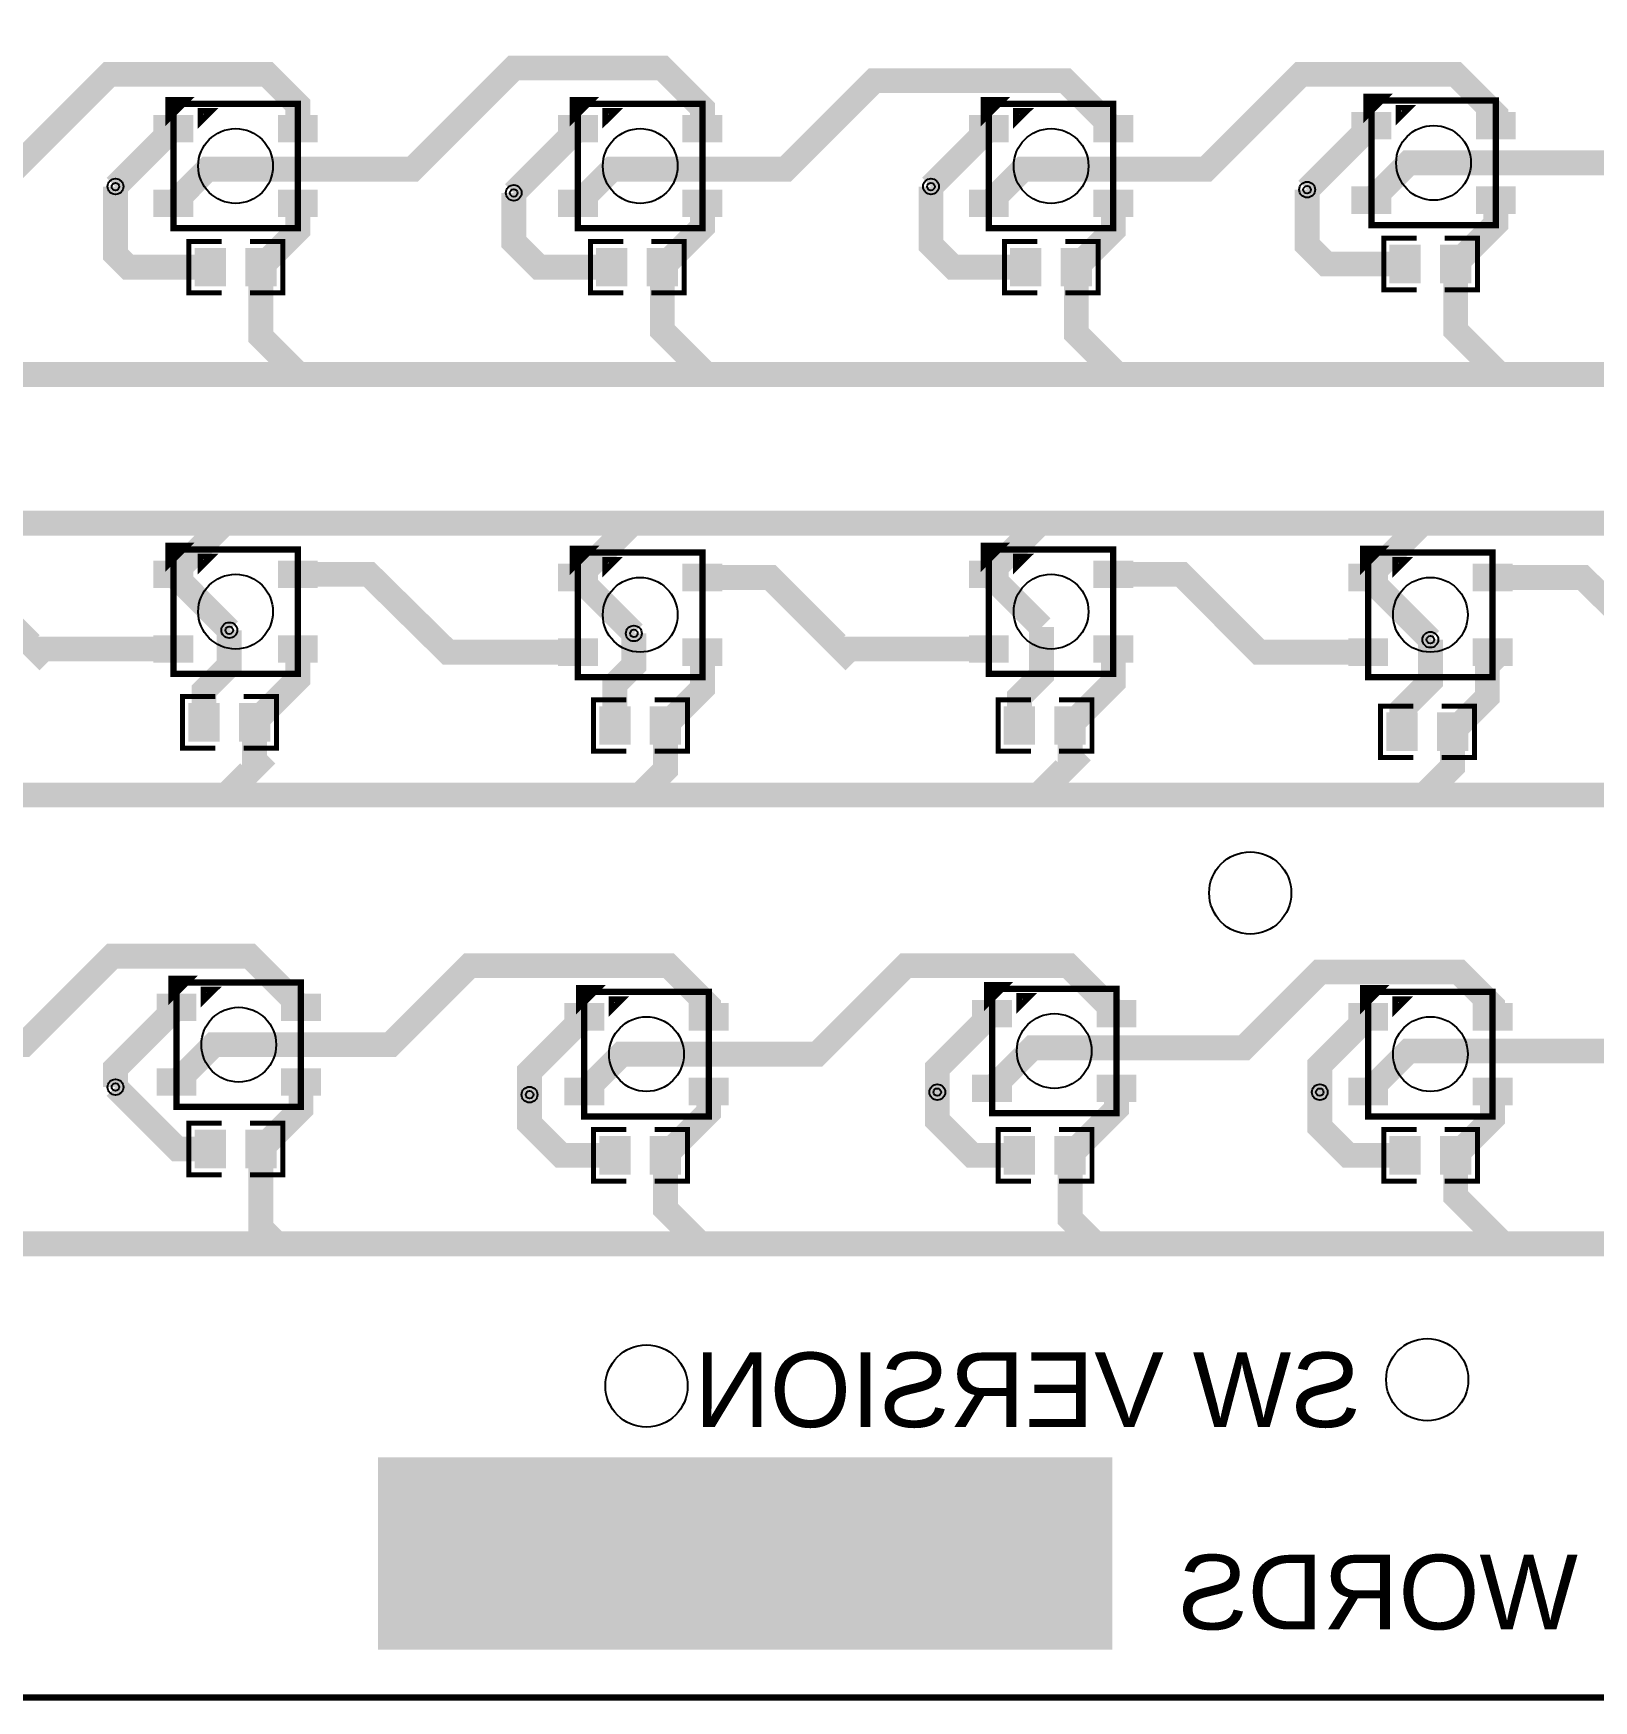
# Model space of a CAD drawing. Extents: x -5 to 8273, y -8273 to 5.
# Drawn here: x 2535 to 5003, y -8273 to -5635 of the extents above; entities that cross this region are included whole.
import ezdxf

# ---------------------------------------------------------------- set-up
doc = ezdxf.new("R2010")
doc.units = 9
for name, color, linetype, true_color in [('BoardOutLine', 7, 'Continuous', 0xff00ff), ('BottomLayer', 7, 'Continuous', 0x0000ff), ('BottomSilkLayer', 7, 'Continuous', 0x66cc33), ('BottomSolderMaskLayer', 7, 'Continuous', 0xaa00ff), ('Hole', 7, 'Continuous', 0x222222), ('Multi-Layer', 7, 'Continuous', 0xc0c0c0), ('TopLayer', 7, 'Continuous', 0xff0000), ('TopPasteMaskLayer', 7, 'Continuous', 0x808080), ('TopSilkLayer', 7, 'Continuous', 0xffcc00), ('TopSolderMaskLayer', 7, 'Continuous', 0x800080)]:
    doc.layers.add(name, color=color, linetype=linetype, true_color=true_color)
doc.styles.get("Standard").update_dxf_attribs({"font": 'arial.ttf'})

msp = doc.modelspace()

# ---------------------------------------------------------------- hatches: boundary and pattern name
at = {"layer": 'BottomLayer'}
msp.add_hatch(color=256, dxfattribs=at).paths.add_polyline_path([(3082.5, -7890), (4237.5, -7890), (4237.5, -8190), (3082.5, -8190), (3082.5, -7890)])
at = {"layer": 'BottomSolderMaskLayer'}
msp.add_hatch(color=256, dxfattribs=at).paths.add_polyline_path([(3080.5, -7888), (4239.5, -7888), (4239.5, -8192), (3080.5, -8192), (3080.5, -7888)])
at = {"layer": 'TopLayer'}
for points in [[(2786.1, -5805.6), (2727, -5805.6), (2727, -5766.3), (2786.1, -5766.3)], [(2982.9, -5805.6), (2923.9, -5805.6), (2923.9, -5766.3), (2982.9, -5766.3)], [(3426.1, -5805.6), (3367, -5805.6), (3367, -5766.3), (3426.1, -5766.3)], [(3622.9, -5805.6), (3563.9, -5805.6), (3563.9, -5766.3), (3622.9, -5766.3)], [(4076.1, -5805.6), (4017, -5805.6), (4017, -5766.3), (4076.1, -5766.3)], [(4272.9, -5805.6), (4213.9, -5805.6), (4213.9, -5766.3), (4272.9, -5766.3)], [(4681.1, -5800.6), (4622, -5800.6), (4622, -5761.3), (4681.1, -5761.3)], [(4877.9, -5800.6), (4818.9, -5800.6), (4818.9, -5761.3), (4877.9, -5761.3)], [(4681.1, -5918.7), (4622, -5918.7), (4622, -5879.4), (4681.1, -5879.4)], [(4877.9, -5918.7), (4818.9, -5918.7), (4818.9, -5879.4), (4877.9, -5879.4)], [(2786.1, -5923.7), (2727, -5923.7), (2727, -5884.4), (2786.1, -5884.4)], [(2982.9, -5923.7), (2923.9, -5923.7), (2923.9, -5884.4), (2982.9, -5884.4)], [(3426.1, -5923.7), (3367, -5923.7), (3367, -5884.4), (3426.1, -5884.4)], [(3622.9, -5923.7), (3563.9, -5923.7), (3563.9, -5884.4), (3622.9, -5884.4)], [(4076.1, -5923.7), (4017, -5923.7), (4017, -5884.4), (4076.1, -5884.4)], [(4272.9, -5923.7), (4213.9, -5923.7), (4213.9, -5884.4), (4272.9, -5884.4)], [(2837.8, -6033.5), (2792.2, -6033.5), (2792.2, -5976.5), (2837.8, -5976.5)], [(2917.8, -6033.5), (2872.2, -6033.5), (2872.2, -5976.5), (2917.8, -5976.5)], [(3472.8, -6033.5), (3427.2, -6033.5), (3427.2, -5976.5), (3472.8, -5976.5)], [(3552.8, -6033.5), (3507.2, -6033.5), (3507.2, -5976.5), (3552.8, -5976.5)], [(4127.8, -6033.5), (4082.2, -6033.5), (4082.2, -5976.5), (4127.8, -5976.5)], [(4207.8, -6033.5), (4162.2, -6033.5), (4162.2, -5976.5), (4207.8, -5976.5)], [(4727.8, -6028.5), (4682.2, -6028.5), (4682.2, -5971.5), (4727.8, -5971.5)], [(4807.8, -6028.5), (4762.2, -6028.5), (4762.2, -5971.5), (4807.8, -5971.5)], [(2786.1, -6510.6), (2727, -6510.6), (2727, -6471.3), (2786.1, -6471.3)], [(2982.9, -6510.6), (2923.9, -6510.6), (2923.9, -6471.3), (2982.9, -6471.3)], [(3426.1, -6515.6), (3367, -6515.6), (3367, -6476.3), (3426.1, -6476.3)], [(3622.9, -6515.6), (3563.9, -6515.6), (3563.9, -6476.3), (3622.9, -6476.3)], [(4076.1, -6510.6), (4017, -6510.6), (4017, -6471.3), (4076.1, -6471.3)], [(4272.9, -6510.6), (4213.9, -6510.6), (4213.9, -6471.3), (4272.9, -6471.3)], [(4676.1, -6515.6), (4617, -6515.6), (4617, -6476.3), (4676.1, -6476.3)], [(4872.9, -6515.6), (4813.9, -6515.6), (4813.9, -6476.3), (4872.9, -6476.3)], [(2786.1, -6628.7), (2727, -6628.7), (2727, -6589.4), (2786.1, -6589.4)], [(2982.9, -6628.7), (2923.9, -6628.7), (2923.9, -6589.4), (2982.9, -6589.4)], [(4076.1, -6628.7), (4017, -6628.7), (4017, -6589.4), (4076.1, -6589.4)], [(4272.9, -6628.7), (4213.9, -6628.7), (4213.9, -6589.4), (4272.9, -6589.4)], [(3426.1, -6633.7), (3367, -6633.7), (3367, -6594.4), (3426.1, -6594.4)], [(3622.9, -6633.7), (3563.9, -6633.7), (3563.9, -6594.4), (3622.9, -6594.4)], [(4676.1, -6633.7), (4617, -6633.7), (4617, -6594.4), (4676.1, -6594.4)], [(4872.9, -6633.7), (4813.9, -6633.7), (4813.9, -6594.4), (4872.9, -6594.4)], [(2827.8, -6753.5), (2782.2, -6753.5), (2782.2, -6696.5), (2827.8, -6696.5)], [(2907.8, -6753.5), (2862.2, -6753.5), (2862.2, -6696.5), (2907.8, -6696.5)], [(3477.8, -6758.5), (3432.2, -6758.5), (3432.2, -6701.5), (3477.8, -6701.5)], [(3557.8, -6758.5), (3512.2, -6758.5), (3512.2, -6701.5), (3557.8, -6701.5)], [(4117.8, -6758.5), (4072.2, -6758.5), (4072.2, -6701.5), (4117.8, -6701.5)], [(4197.8, -6758.5), (4152.2, -6758.5), (4152.2, -6701.5), (4197.8, -6701.5)], [(4722.8, -6768.5), (4677.2, -6768.5), (4677.2, -6711.5), (4722.8, -6711.5)], [(4802.8, -6768.5), (4757.2, -6768.5), (4757.2, -6711.5), (4802.8, -6711.5)], [(2791.1, -7195.6), (2732, -7195.6), (2732, -7156.3), (2791.1, -7156.3)], [(2987.9, -7195.6), (2928.9, -7195.6), (2928.9, -7156.3), (2987.9, -7156.3)], [(3436.1, -7210.6), (3377, -7210.6), (3377, -7171.3), (3436.1, -7171.3)], [(3632.9, -7210.6), (3573.9, -7210.6), (3573.9, -7171.3), (3632.9, -7171.3)], [(4081.1, -7205.6), (4022, -7205.6), (4022, -7166.3), (4081.1, -7166.3)], [(4277.9, -7205.6), (4218.9, -7205.6), (4218.9, -7166.3), (4277.9, -7166.3)], [(4676.1, -7210.6), (4617, -7210.6), (4617, -7171.3), (4676.1, -7171.3)], [(4872.9, -7210.6), (4813.9, -7210.6), (4813.9, -7171.3), (4872.9, -7171.3)], [(2791.1, -7313.7), (2732, -7313.7), (2732, -7274.4), (2791.1, -7274.4)], [(2987.9, -7313.7), (2928.9, -7313.7), (2928.9, -7274.4), (2987.9, -7274.4)], [(3436.1, -7328.7), (3377, -7328.7), (3377, -7289.4), (3436.1, -7289.4)], [(3632.9, -7328.7), (3573.9, -7328.7), (3573.9, -7289.4), (3632.9, -7289.4)], [(4081.1, -7323.7), (4022, -7323.7), (4022, -7284.4), (4081.1, -7284.4)], [(4277.9, -7323.7), (4218.9, -7323.7), (4218.9, -7284.4), (4277.9, -7284.4)], [(4676.1, -7328.7), (4617, -7328.7), (4617, -7289.4), (4676.1, -7289.4)], [(4872.9, -7328.7), (4813.9, -7328.7), (4813.9, -7289.4), (4872.9, -7289.4)], [(2837.8, -7428.5), (2792.2, -7428.5), (2792.2, -7371.5), (2837.8, -7371.5)], [(2917.8, -7428.5), (2872.2, -7428.5), (2872.2, -7371.5), (2917.8, -7371.5)], [(3477.8, -7438.5), (3432.2, -7438.5), (3432.2, -7381.5), (3477.8, -7381.5)], [(3557.8, -7438.5), (3512.2, -7438.5), (3512.2, -7381.5), (3557.8, -7381.5)], [(4117.8, -7438.5), (4072.2, -7438.5), (4072.2, -7381.5), (4117.8, -7381.5)], [(4197.8, -7438.5), (4152.2, -7438.5), (4152.2, -7381.5), (4197.8, -7381.5)], [(4727.8, -7438.5), (4682.2, -7438.5), (4682.2, -7381.5), (4727.8, -7381.5)], [(4807.8, -7438.5), (4762.2, -7438.5), (4762.2, -7381.5), (4807.8, -7381.5)], [(3085, -7890), (4240, -7890), (4240, -8190), (3085, -8190), (3085, -7890)]]:
    msp.add_hatch(color=256, dxfattribs=at).paths.add_polyline_path(points)
at = {"layer": 'TopPasteMaskLayer'}
for points in [[(2786.1, -5805.6), (2727, -5805.6), (2727, -5766.3), (2786.1, -5766.3)], [(2982.9, -5805.6), (2923.9, -5805.6), (2923.9, -5766.3), (2982.9, -5766.3)], [(3426.1, -5805.6), (3367, -5805.6), (3367, -5766.3), (3426.1, -5766.3)], [(3622.9, -5805.6), (3563.9, -5805.6), (3563.9, -5766.3), (3622.9, -5766.3)], [(4076.1, -5805.6), (4017, -5805.6), (4017, -5766.3), (4076.1, -5766.3)], [(4272.9, -5805.6), (4213.9, -5805.6), (4213.9, -5766.3), (4272.9, -5766.3)], [(4681.1, -5800.6), (4622, -5800.6), (4622, -5761.3), (4681.1, -5761.3)], [(4877.9, -5800.6), (4818.9, -5800.6), (4818.9, -5761.3), (4877.9, -5761.3)], [(4681.1, -5918.7), (4622, -5918.7), (4622, -5879.4), (4681.1, -5879.4)], [(4877.9, -5918.7), (4818.9, -5918.7), (4818.9, -5879.4), (4877.9, -5879.4)], [(2786.1, -5923.7), (2727, -5923.7), (2727, -5884.4), (2786.1, -5884.4)], [(2982.9, -5923.7), (2923.9, -5923.7), (2923.9, -5884.4), (2982.9, -5884.4)], [(3426.1, -5923.7), (3367, -5923.7), (3367, -5884.4), (3426.1, -5884.4)], [(3622.9, -5923.7), (3563.9, -5923.7), (3563.9, -5884.4), (3622.9, -5884.4)], [(4076.1, -5923.7), (4017, -5923.7), (4017, -5884.4), (4076.1, -5884.4)], [(4272.9, -5923.7), (4213.9, -5923.7), (4213.9, -5884.4), (4272.9, -5884.4)], [(2837.8, -6033.5), (2792.2, -6033.5), (2792.2, -5976.5), (2837.8, -5976.5)], [(2917.8, -6033.5), (2872.2, -6033.5), (2872.2, -5976.5), (2917.8, -5976.5)], [(3472.8, -6033.5), (3427.2, -6033.5), (3427.2, -5976.5), (3472.8, -5976.5)], [(3552.8, -6033.5), (3507.2, -6033.5), (3507.2, -5976.5), (3552.8, -5976.5)], [(4127.8, -6033.5), (4082.2, -6033.5), (4082.2, -5976.5), (4127.8, -5976.5)], [(4207.8, -6033.5), (4162.2, -6033.5), (4162.2, -5976.5), (4207.8, -5976.5)], [(4727.8, -6028.5), (4682.2, -6028.5), (4682.2, -5971.5), (4727.8, -5971.5)], [(4807.8, -6028.5), (4762.2, -6028.5), (4762.2, -5971.5), (4807.8, -5971.5)], [(2786.1, -6510.6), (2727, -6510.6), (2727, -6471.3), (2786.1, -6471.3)], [(2982.9, -6510.6), (2923.9, -6510.6), (2923.9, -6471.3), (2982.9, -6471.3)], [(3426.1, -6515.6), (3367, -6515.6), (3367, -6476.3), (3426.1, -6476.3)], [(3622.9, -6515.6), (3563.9, -6515.6), (3563.9, -6476.3), (3622.9, -6476.3)], [(4076.1, -6510.6), (4017, -6510.6), (4017, -6471.3), (4076.1, -6471.3)], [(4272.9, -6510.6), (4213.9, -6510.6), (4213.9, -6471.3), (4272.9, -6471.3)], [(4676.1, -6515.6), (4617, -6515.6), (4617, -6476.3), (4676.1, -6476.3)], [(4872.9, -6515.6), (4813.9, -6515.6), (4813.9, -6476.3), (4872.9, -6476.3)], [(2786.1, -6628.7), (2727, -6628.7), (2727, -6589.4), (2786.1, -6589.4)], [(2982.9, -6628.7), (2923.9, -6628.7), (2923.9, -6589.4), (2982.9, -6589.4)], [(4076.1, -6628.7), (4017, -6628.7), (4017, -6589.4), (4076.1, -6589.4)], [(4272.9, -6628.7), (4213.9, -6628.7), (4213.9, -6589.4), (4272.9, -6589.4)], [(3426.1, -6633.7), (3367, -6633.7), (3367, -6594.4), (3426.1, -6594.4)], [(3622.9, -6633.7), (3563.9, -6633.7), (3563.9, -6594.4), (3622.9, -6594.4)], [(4676.1, -6633.7), (4617, -6633.7), (4617, -6594.4), (4676.1, -6594.4)], [(4872.9, -6633.7), (4813.9, -6633.7), (4813.9, -6594.4), (4872.9, -6594.4)], [(2827.8, -6753.5), (2782.2, -6753.5), (2782.2, -6696.5), (2827.8, -6696.5)], [(2907.8, -6753.5), (2862.2, -6753.5), (2862.2, -6696.5), (2907.8, -6696.5)], [(3477.8, -6758.5), (3432.2, -6758.5), (3432.2, -6701.5), (3477.8, -6701.5)], [(3557.8, -6758.5), (3512.2, -6758.5), (3512.2, -6701.5), (3557.8, -6701.5)], [(4117.8, -6758.5), (4072.2, -6758.5), (4072.2, -6701.5), (4117.8, -6701.5)], [(4197.8, -6758.5), (4152.2, -6758.5), (4152.2, -6701.5), (4197.8, -6701.5)], [(4722.8, -6768.5), (4677.2, -6768.5), (4677.2, -6711.5), (4722.8, -6711.5)], [(4802.8, -6768.5), (4757.2, -6768.5), (4757.2, -6711.5), (4802.8, -6711.5)], [(2791.1, -7195.6), (2732, -7195.6), (2732, -7156.3), (2791.1, -7156.3)], [(2987.9, -7195.6), (2928.9, -7195.6), (2928.9, -7156.3), (2987.9, -7156.3)], [(3436.1, -7210.6), (3377, -7210.6), (3377, -7171.3), (3436.1, -7171.3)], [(3632.9, -7210.6), (3573.9, -7210.6), (3573.9, -7171.3), (3632.9, -7171.3)], [(4081.1, -7205.6), (4022, -7205.6), (4022, -7166.3), (4081.1, -7166.3)], [(4277.9, -7205.6), (4218.9, -7205.6), (4218.9, -7166.3), (4277.9, -7166.3)], [(4676.1, -7210.6), (4617, -7210.6), (4617, -7171.3), (4676.1, -7171.3)], [(4872.9, -7210.6), (4813.9, -7210.6), (4813.9, -7171.3), (4872.9, -7171.3)], [(2791.1, -7313.7), (2732, -7313.7), (2732, -7274.4), (2791.1, -7274.4)], [(2987.9, -7313.7), (2928.9, -7313.7), (2928.9, -7274.4), (2987.9, -7274.4)], [(3436.1, -7328.7), (3377, -7328.7), (3377, -7289.4), (3436.1, -7289.4)], [(3632.9, -7328.7), (3573.9, -7328.7), (3573.9, -7289.4), (3632.9, -7289.4)], [(4081.1, -7323.7), (4022, -7323.7), (4022, -7284.4), (4081.1, -7284.4)], [(4277.9, -7323.7), (4218.9, -7323.7), (4218.9, -7284.4), (4277.9, -7284.4)], [(4676.1, -7328.7), (4617, -7328.7), (4617, -7289.4), (4676.1, -7289.4)], [(4872.9, -7328.7), (4813.9, -7328.7), (4813.9, -7289.4), (4872.9, -7289.4)], [(2837.8, -7428.5), (2792.2, -7428.5), (2792.2, -7371.5), (2837.8, -7371.5)], [(2917.8, -7428.5), (2872.2, -7428.5), (2872.2, -7371.5), (2917.8, -7371.5)], [(3477.8, -7438.5), (3432.2, -7438.5), (3432.2, -7381.5), (3477.8, -7381.5)], [(3557.8, -7438.5), (3512.2, -7438.5), (3512.2, -7381.5), (3557.8, -7381.5)], [(4117.8, -7438.5), (4072.2, -7438.5), (4072.2, -7381.5), (4117.8, -7381.5)], [(4197.8, -7438.5), (4152.2, -7438.5), (4152.2, -7381.5), (4197.8, -7381.5)], [(4727.8, -7438.5), (4682.2, -7438.5), (4682.2, -7381.5), (4727.8, -7381.5)], [(4807.8, -7438.5), (4762.2, -7438.5), (4762.2, -7381.5), (4807.8, -7381.5)]]:
    msp.add_hatch(color=256, dxfattribs=at).paths.add_polyline_path(points)
at = {"layer": 'TopSolderMaskLayer'}
for points in [[(2788.1, -5807.6), (2725, -5807.6), (2725, -5764.3), (2788.1, -5764.3)], [(2984.9, -5807.6), (2921.9, -5807.6), (2921.9, -5764.3), (2984.9, -5764.3)], [(3428.1, -5807.6), (3365, -5807.6), (3365, -5764.3), (3428.1, -5764.3)], [(3624.9, -5807.6), (3561.9, -5807.6), (3561.9, -5764.3), (3624.9, -5764.3)], [(4078.1, -5807.6), (4015, -5807.6), (4015, -5764.3), (4078.1, -5764.3)], [(4274.9, -5807.6), (4211.9, -5807.6), (4211.9, -5764.3), (4274.9, -5764.3)], [(4683.1, -5802.6), (4620, -5802.6), (4620, -5759.3), (4683.1, -5759.3)], [(4879.9, -5802.6), (4816.9, -5802.6), (4816.9, -5759.3), (4879.9, -5759.3)], [(4683.1, -5920.7), (4620, -5920.7), (4620, -5877.4), (4683.1, -5877.4)], [(4879.9, -5920.7), (4816.9, -5920.7), (4816.9, -5877.4), (4879.9, -5877.4)], [(2788.1, -5925.7), (2725, -5925.7), (2725, -5882.4), (2788.1, -5882.4)], [(2984.9, -5925.7), (2921.9, -5925.7), (2921.9, -5882.4), (2984.9, -5882.4)], [(3428.1, -5925.7), (3365, -5925.7), (3365, -5882.4), (3428.1, -5882.4)], [(3624.9, -5925.7), (3561.9, -5925.7), (3561.9, -5882.4), (3624.9, -5882.4)], [(4078.1, -5925.7), (4015, -5925.7), (4015, -5882.4), (4078.1, -5882.4)], [(4274.9, -5925.7), (4211.9, -5925.7), (4211.9, -5882.4), (4274.9, -5882.4)], [(2839.8, -6035.5), (2790.2, -6035.5), (2790.2, -5974.5), (2839.8, -5974.5)], [(2919.8, -6035.5), (2870.2, -6035.5), (2870.2, -5974.5), (2919.8, -5974.5)], [(3474.8, -6035.5), (3425.2, -6035.5), (3425.2, -5974.5), (3474.8, -5974.5)], [(3554.8, -6035.5), (3505.2, -6035.5), (3505.2, -5974.5), (3554.8, -5974.5)], [(4129.8, -6035.5), (4080.2, -6035.5), (4080.2, -5974.5), (4129.8, -5974.5)], [(4209.8, -6035.5), (4160.2, -6035.5), (4160.2, -5974.5), (4209.8, -5974.5)], [(4729.8, -6030.5), (4680.2, -6030.5), (4680.2, -5969.5), (4729.8, -5969.5)], [(4809.8, -6030.5), (4760.2, -6030.5), (4760.2, -5969.5), (4809.8, -5969.5)], [(2788.1, -6512.6), (2725, -6512.6), (2725, -6469.3), (2788.1, -6469.3)], [(2984.9, -6512.6), (2921.9, -6512.6), (2921.9, -6469.3), (2984.9, -6469.3)], [(3428.1, -6517.6), (3365, -6517.6), (3365, -6474.3), (3428.1, -6474.3)], [(3624.9, -6517.6), (3561.9, -6517.6), (3561.9, -6474.3), (3624.9, -6474.3)], [(4078.1, -6512.6), (4015, -6512.6), (4015, -6469.3), (4078.1, -6469.3)], [(4274.9, -6512.6), (4211.9, -6512.6), (4211.9, -6469.3), (4274.9, -6469.3)], [(4678.1, -6517.6), (4615, -6517.6), (4615, -6474.3), (4678.1, -6474.3)], [(4874.9, -6517.6), (4811.9, -6517.6), (4811.9, -6474.3), (4874.9, -6474.3)], [(2788.1, -6630.7), (2725, -6630.7), (2725, -6587.4), (2788.1, -6587.4)], [(2984.9, -6630.7), (2921.9, -6630.7), (2921.9, -6587.4), (2984.9, -6587.4)], [(3428.1, -6635.7), (3365, -6635.7), (3365, -6592.4), (3428.1, -6592.4)], [(3624.9, -6635.7), (3561.9, -6635.7), (3561.9, -6592.4), (3624.9, -6592.4)], [(4078.1, -6630.7), (4015, -6630.7), (4015, -6587.4), (4078.1, -6587.4)], [(4274.9, -6630.7), (4211.9, -6630.7), (4211.9, -6587.4), (4274.9, -6587.4)], [(4678.1, -6635.7), (4615, -6635.7), (4615, -6592.4), (4678.1, -6592.4)], [(4874.9, -6635.7), (4811.9, -6635.7), (4811.9, -6592.4), (4874.9, -6592.4)], [(2829.8, -6755.5), (2780.2, -6755.5), (2780.2, -6694.5), (2829.8, -6694.5)], [(2909.8, -6755.5), (2860.2, -6755.5), (2860.2, -6694.5), (2909.8, -6694.5)], [(3479.8, -6760.5), (3430.2, -6760.5), (3430.2, -6699.5), (3479.8, -6699.5)], [(3559.8, -6760.5), (3510.2, -6760.5), (3510.2, -6699.5), (3559.8, -6699.5)], [(4119.8, -6760.5), (4070.2, -6760.5), (4070.2, -6699.5), (4119.8, -6699.5)], [(4199.8, -6760.5), (4150.2, -6760.5), (4150.2, -6699.5), (4199.8, -6699.5)], [(4724.8, -6770.5), (4675.2, -6770.5), (4675.2, -6709.5), (4724.8, -6709.5)], [(4804.8, -6770.5), (4755.2, -6770.5), (4755.2, -6709.5), (4804.8, -6709.5)], [(2793.1, -7197.6), (2730, -7197.6), (2730, -7154.3), (2793.1, -7154.3)], [(2989.9, -7197.6), (2926.9, -7197.6), (2926.9, -7154.3), (2989.9, -7154.3)], [(3438.1, -7212.6), (3375, -7212.6), (3375, -7169.3), (3438.1, -7169.3)], [(3634.9, -7212.6), (3571.9, -7212.6), (3571.9, -7169.3), (3634.9, -7169.3)], [(4083.1, -7207.6), (4020, -7207.6), (4020, -7164.3), (4083.1, -7164.3)], [(4279.9, -7207.6), (4216.9, -7207.6), (4216.9, -7164.3), (4279.9, -7164.3)], [(4678.1, -7212.6), (4615, -7212.6), (4615, -7169.3), (4678.1, -7169.3)], [(4874.9, -7212.6), (4811.9, -7212.6), (4811.9, -7169.3), (4874.9, -7169.3)], [(2793.1, -7315.7), (2730, -7315.7), (2730, -7272.4), (2793.1, -7272.4)], [(2989.9, -7315.7), (2926.9, -7315.7), (2926.9, -7272.4), (2989.9, -7272.4)], [(3438.1, -7330.7), (3375, -7330.7), (3375, -7287.4), (3438.1, -7287.4)], [(3634.9, -7330.7), (3571.9, -7330.7), (3571.9, -7287.4), (3634.9, -7287.4)], [(4083.1, -7325.7), (4020, -7325.7), (4020, -7282.4), (4083.1, -7282.4)], [(4279.9, -7325.7), (4216.9, -7325.7), (4216.9, -7282.4), (4279.9, -7282.4)], [(4678.1, -7330.7), (4615, -7330.7), (4615, -7287.4), (4678.1, -7287.4)], [(4874.9, -7330.7), (4811.9, -7330.7), (4811.9, -7287.4), (4874.9, -7287.4)], [(2839.8, -7430.5), (2790.2, -7430.5), (2790.2, -7369.5), (2839.8, -7369.5)], [(2919.8, -7430.5), (2870.2, -7430.5), (2870.2, -7369.5), (2919.8, -7369.5)], [(3479.8, -7440.5), (3430.2, -7440.5), (3430.2, -7379.5), (3479.8, -7379.5)], [(3559.8, -7440.5), (3510.2, -7440.5), (3510.2, -7379.5), (3559.8, -7379.5)], [(4119.8, -7440.5), (4070.2, -7440.5), (4070.2, -7379.5), (4119.8, -7379.5)], [(4199.8, -7440.5), (4150.2, -7440.5), (4150.2, -7379.5), (4199.8, -7379.5)], [(4729.8, -7440.5), (4680.2, -7440.5), (4680.2, -7379.5), (4729.8, -7379.5)], [(4809.8, -7440.5), (4760.2, -7440.5), (4760.2, -7379.5), (4809.8, -7379.5)], [(3083, -7888), (4242, -7888), (4242, -8192), (3083, -8192), (3083, -7888)]]:
    msp.add_hatch(color=256, dxfattribs=at).paths.add_polyline_path(points)

# ---------------------------------------------------------------- linework, layer by layer
at = {"layer": 'BoardOutLine', "const_width": 10}
msp.add_lwpolyline([(0, 0), (8267.7, 0), (8267.7, -8267.7), (0, -8267.7), (0, 0)], close=True, dxfattribs=at)
at = {"layer": 'Hole'}
for centre in [(2665, -5877.5), (3295, -5887.5), (3955, -5877.5), (4550, -5882.5), (2845, -6579.4), (3485, -6584.4), (4745, -6594.4), (2665, -7302.1), (3965, -7310.1), (4570, -7310.1), (3320, -7314.1)]:
    msp.add_circle(centre, 6, dxfattribs=at)
at = {"layer": 'Multi-Layer'}
for centre, radius in [((2665, -5877.5), 12.5), ((3295, -5887.5), 12.5), ((3955, -5877.5), 12.5), ((4550, -5882.5), 12.5), ((2845, -6579.4), 12.5), ((3485, -6584.4), 12.5), ((4745, -6594.4), 12.5), ((4460, -6995), 65), ((2665, -7302.1), 12.5), ((3320, -7314.1), 12.5), ((3965, -7310.1), 12.5), ((4570, -7310.1), 12.5), ((4740, -7765), 65), ((3505, -7775), 65)]:
    msp.add_circle(centre, radius, dxfattribs=at)
at = {"layer": 'TopLayer', "const_width": 39.4}
for points in [[(3593.4, -5785.9), (3593.4, -5753.4), (3530, -5690), (3295, -5690), (3135, -5850), (2810.6, -5850), (2756.6, -5904.1)], [(2953.4, -5785.9), (2953.4, -5748.4), (2905, -5700), (2655, -5700), (2510, -5845), (2185.6, -5845), (2126.6, -5904.1)], [(4243.4, -5785.9), (4167.5, -5710), (3865, -5710), (3725, -5850), (3450.6, -5850), (3396.6, -5904.1)], [(4848.4, -5780.9), (4848.4, -5763.4), (4785, -5700), (4540, -5700), (4390, -5850), (4100.6, -5850), (4046.6, -5904.1)], [(5488.4, -5790.9), (5397.5, -5700), (5195, -5700), (5055, -5840), (4710.6, -5840), (4651.6, -5899.1)], [(2665, -5877.5), (2665, -5877.5), (2756.6, -5785.9)], [(3295, -5887.5), (3295, -5887.5), (3396.6, -5785.9)], [(3955, -5877.5), (3955, -5877.5), (4046.6, -5785.9)], [(4550, -5882.5), (4550, -5882.5), (4651.6, -5780.9)], [(2815, -6005), (2685, -6005), (2665, -5985), (2665, -5877.5)], [(3450, -6005), (3335, -6005), (3295, -5965), (3295, -5887.5)], [(4105, -6005), (3990, -6005), (3955, -5970), (3955, -5877.5)], [(4705, -6000), (4580, -6000), (4550, -5970), (4550, -5882.5)], [(4785, -6000), (4848.4, -5936.6), (4848.4, -5899.1)], [(2895, -6005), (2953.4, -5946.6), (2953.4, -5904.1)], [(3530, -6005), (3593.4, -5941.6), (3593.4, -5904.1)], [(4185, -6005), (4243.4, -5946.6), (4243.4, -5904.1)], [(2955, -6175), (2325, -6175), (2265, -6115), (2265, -6005)], [(3600, -6175), (2955, -6175), (2895, -6115), (2895, -6005)], [(4250, -6175), (3600, -6175), (3530, -6105), (3530, -6005)], [(4855, -6175), (4250, -6175), (4185, -6110), (4185, -6005)], [(5495, -6175), (4855, -6175), (4785, -6105), (4785, -6000)], [(2837.5, -6410), (2207.5, -6410), (2121.6, -6495.9)], [(3482.5, -6410), (2837.5, -6410), (2756.6, -6490.9)], [(4127.5, -6410), (3482.5, -6410), (3396.6, -6495.9)], [(4732.5, -6410), (4127.5, -6410), (4046.6, -6490.9)], [(5393.1, -6410), (4732.5, -6410), (4646.6, -6495.9)], [(2318.4, -6495.9), (2426, -6495.9), (2545, -6615), (2551, -6609.1), (2756.6, -6609.1)], [(2845, -6579.4), (2845, -6579.4), (2756.6, -6490.9)], [(2953.4, -6490.9), (3066, -6490.9), (3191, -6614.1), (3396.6, -6614.1)], [(3485, -6584.4), (3485, -6584.4), (3396.6, -6495.9)], [(3593.4, -6495.9), (3701, -6495.9), (3820, -6615), (3826, -6609.1), (4046.6, -6609.1)], [(4130, -6574.4), (4130, -6574.4), (4046.6, -6490.9)], [(4243.4, -6490.9), (4351, -6490.9), (4474, -6614.1), (4646.6, -6614.1)], [(4745, -6594.4), (4745, -6594.4), (4646.6, -6495.9)], [(4843.4, -6495.9), (4986, -6495.9), (5096, -6604.1), (5296.6, -6604.1)], [(2805, -6725), (2805, -6675), (2845, -6635), (2845, -6579.4)], [(3455, -6730), (3455, -6665), (3485, -6635), (3485, -6584.4)], [(4095, -6730), (4095, -6685), (4130, -6650), (4130, -6574.4)], [(2885, -6725), (2953.4, -6656.6), (2953.4, -6609.1)], [(4175, -6730), (4243.4, -6661.6), (4243.4, -6609.1)], [(4700, -6740), (4700, -6705), (4745, -6660), (4745, -6594.4)], [(3535, -6730), (3593.4, -6671.6), (3593.4, -6614.1)], [(4780, -6740), (4835, -6685), (4835, -6635), (4843.4, -6626.6), (4843.4, -6614.1)], [(2220, -6840), (2840, -6840), (2890, -6790), (2885, -6785), (2885, -6725)], [(2840, -6840), (3495, -6840), (3535, -6800), (3535, -6730)], [(3495, -6840), (4125, -6840), (4180, -6785), (4175, -6780), (4175, -6730)], [(4125, -6840), (4735, -6840), (4780, -6795), (4780, -6740)], [(4735, -6840), (5390, -6840), (5440, -6790), (5440, -6740)], [(2958.4, -7175.9), (2877.5, -7095), (2660, -7095), (2520, -7235), (2210, -7235), (2156, -7289), (2126.6, -7289)], [(3603.4, -7190.9), (3603.4, -7173.4), (3540, -7110), (3225, -7110), (3100, -7235), (2820.6, -7235), (2761.6, -7294)], [(4248.4, -7185.9), (4172.5, -7110), (3915, -7110), (3775, -7250), (3465.6, -7250), (3406.6, -7309)], [(5488.4, -7190.9), (5488.4, -7178.4), (5420, -7110), (5210, -7110), (5075, -7245), (4710.6, -7245), (4646.6, -7309)], [(4843.4, -7190.9), (4843.4, -7173.4), (4790, -7120), (4570, -7120), (4450, -7240), (4115.6, -7240), (4051.6, -7304)], [(2665, -7302.1), (2665, -7272.5), (2761.6, -7175.9)], [(3320, -7314.1), (3320, -7277.5), (3406.6, -7190.9)], [(3965, -7310.1), (3965, -7272.5), (4051.6, -7185.9)], [(4570, -7310.1), (4570, -7267.5), (4646.6, -7190.9)], [(2895, -7400), (2958.4, -7336.6), (2958.4, -7294)], [(2815, -7400), (2762.9, -7400), (2665, -7302.1)], [(3455, -7410), (3370, -7410), (3320, -7360), (3320, -7314.1)], [(3535, -7410), (3603.4, -7341.6), (3603.4, -7309)], [(4095, -7410), (4020, -7410), (3965, -7355), (3965, -7310.1)], [(4175, -7410), (4248.4, -7336.6), (4248.4, -7304)], [(4705, -7410), (4615, -7410), (4570, -7365), (4570, -7310.1)], [(4785, -7410), (4843.4, -7351.6), (4843.4, -7309)], [(2920, -7550), (2315, -7550), (2255, -7490), (2255, -7390)], [(3590, -7550), (2920, -7550), (2895, -7525), (2895, -7400)], [(4215, -7550), (3590, -7550), (3535, -7495), (3535, -7410)], [(4860, -7550), (4215, -7550), (4175, -7510), (4175, -7410)], [(5485, -7550), (4860, -7550), (4785, -7475), (4785, -7410)]]:
    msp.add_lwpolyline(points, dxfattribs=at)
at = {"layer": 'TopSilkLayer', "const_width": 10}
for points in [[(2748.7, -5770.2), (2748.7, -5740.7), (2778.3, -5740.7), (2748.7, -5770.2)], [(2953.4, -5943.4), (2756.6, -5943.4), (2756.6, -5746.6), (2953.4, -5746.6), (2953.4, -5943.4)], [(3388.7, -5770.2), (3388.7, -5740.7), (3418.3, -5740.7), (3388.7, -5770.2)], [(3593.4, -5943.4), (3396.6, -5943.4), (3396.6, -5746.6), (3593.4, -5746.6), (3593.4, -5943.4)], [(4038.7, -5770.2), (4038.7, -5740.7), (4068.3, -5740.7), (4038.7, -5770.2)], [(4243.4, -5943.4), (4046.6, -5943.4), (4046.6, -5746.6), (4243.4, -5746.6), (4243.4, -5943.4)], [(4643.7, -5765.2), (4643.7, -5735.7), (4673.3, -5735.7), (4643.7, -5765.2)], [(4848.4, -5938.4), (4651.6, -5938.4), (4651.6, -5741.6), (4848.4, -5741.6), (4848.4, -5938.4)], [(4694.9, -5769.1), (4694.9, -5753.4), (4710.7, -5753.4), (4694.9, -5769.1)], [(2799.9, -5774.1), (2799.9, -5758.4), (2815.7, -5758.4), (2799.9, -5774.1)], [(3439.9, -5774.1), (3439.9, -5758.4), (3455.7, -5758.4), (3439.9, -5774.1)], [(4089.9, -5774.1), (4089.9, -5758.4), (4105.7, -5758.4), (4089.9, -5774.1)], [(2748.7, -6475.2), (2748.7, -6445.7), (2778.3, -6445.7), (2748.7, -6475.2)], [(2953.4, -6648.4), (2756.6, -6648.4), (2756.6, -6451.6), (2953.4, -6451.6), (2953.4, -6648.4)], [(2799.9, -6479.1), (2799.9, -6463.4), (2815.7, -6463.4), (2799.9, -6479.1)], [(3388.7, -6480.2), (3388.7, -6450.7), (3418.3, -6450.7), (3388.7, -6480.2)], [(3593.4, -6653.4), (3396.6, -6653.4), (3396.6, -6456.6), (3593.4, -6456.6), (3593.4, -6653.4)], [(4038.7, -6475.2), (4038.7, -6445.7), (4068.3, -6445.7), (4038.7, -6475.2)], [(4243.4, -6648.4), (4046.6, -6648.4), (4046.6, -6451.6), (4243.4, -6451.6), (4243.4, -6648.4)], [(4089.9, -6479.1), (4089.9, -6463.4), (4105.7, -6463.4), (4089.9, -6479.1)], [(4638.7, -6480.2), (4638.7, -6450.7), (4668.3, -6450.7), (4638.7, -6480.2)], [(4843.4, -6653.4), (4646.6, -6653.4), (4646.6, -6456.6), (4843.4, -6456.6), (4843.4, -6653.4)], [(3439.9, -6484.1), (3439.9, -6468.4), (3455.7, -6468.4), (3439.9, -6484.1)], [(4689.9, -6484.1), (4689.9, -6468.4), (4705.7, -6468.4), (4689.9, -6484.1)], [(2753.7, -7160.2), (2753.7, -7130.7), (2783.3, -7130.7), (2753.7, -7160.2)], [(2958.4, -7333.4), (2761.6, -7333.4), (2761.6, -7136.6), (2958.4, -7136.6), (2958.4, -7333.4)], [(2804.9, -7164.1), (2804.9, -7148.4), (2820.7, -7148.4), (2804.9, -7164.1)], [(3398.7, -7175.2), (3398.7, -7145.7), (3428.3, -7145.7), (3398.7, -7175.2)], [(3603.4, -7348.4), (3406.6, -7348.4), (3406.6, -7151.6), (3603.4, -7151.6), (3603.4, -7348.4)], [(4043.7, -7170.2), (4043.7, -7140.7), (4073.3, -7140.7), (4043.7, -7170.2)], [(4248.4, -7343.4), (4051.6, -7343.4), (4051.6, -7146.6), (4248.4, -7146.6), (4248.4, -7343.4)], [(4638.7, -7175.2), (4638.7, -7145.7), (4668.3, -7145.7), (4638.7, -7175.2)], [(4843.4, -7348.4), (4646.6, -7348.4), (4646.6, -7151.6), (4843.4, -7151.6), (4843.4, -7348.4)], [(3449.9, -7179.1), (3449.9, -7163.4), (3465.7, -7163.4), (3449.9, -7179.1)], [(4094.9, -7174.1), (4094.9, -7158.4), (4110.7, -7158.4), (4094.9, -7174.1)], [(4689.9, -7179.1), (4689.9, -7163.4), (4705.7, -7163.4), (4689.9, -7179.1)]]:
    msp.add_lwpolyline(points, close=True, dxfattribs=at)
at = {"layer": 'TopSilkLayer', "const_width": 7.87}
for points in [[(2833.2, -5964.3), (2781.2, -5964.3), (2781.2, -6045.8), (2833.2, -6045.8)], [(2877.7, -5964.3), (2929.7, -5964.3), (2929.7, -6045.8), (2877.7, -6045.8)], [(3468.2, -5964.3), (3416.2, -5964.3), (3416.2, -6045.8), (3468.2, -6045.8)], [(3512.7, -5964.3), (3564.7, -5964.3), (3564.7, -6045.8), (3512.7, -6045.8)], [(4123.2, -5964.3), (4071.2, -5964.3), (4071.2, -6045.8), (4123.2, -6045.8)], [(4167.7, -5964.3), (4219.7, -5964.3), (4219.7, -6045.8), (4167.7, -6045.8)], [(4723.2, -5959.3), (4671.2, -5959.3), (4671.2, -6040.8), (4723.2, -6040.8)], [(4767.7, -5959.3), (4819.7, -5959.3), (4819.7, -6040.8), (4767.7, -6040.8)], [(2823.2, -6684.3), (2771.2, -6684.3), (2771.2, -6765.8), (2823.2, -6765.8)], [(2867.7, -6684.3), (2919.7, -6684.3), (2919.7, -6765.8), (2867.7, -6765.8)], [(3473.2, -6689.3), (3421.2, -6689.3), (3421.2, -6770.8), (3473.2, -6770.8)], [(3517.7, -6689.3), (3569.7, -6689.3), (3569.7, -6770.8), (3517.7, -6770.8)], [(4113.2, -6689.3), (4061.2, -6689.3), (4061.2, -6770.8), (4113.2, -6770.8)], [(4157.7, -6689.3), (4209.7, -6689.3), (4209.7, -6770.8), (4157.7, -6770.8)], [(4718.2, -6699.3), (4666.2, -6699.3), (4666.2, -6780.8), (4718.2, -6780.8)], [(4762.7, -6699.3), (4814.7, -6699.3), (4814.7, -6780.8), (4762.7, -6780.8)], [(2833.2, -7359.3), (2781.2, -7359.3), (2781.2, -7440.8), (2833.2, -7440.8)], [(2877.7, -7359.3), (2929.7, -7359.3), (2929.7, -7440.8), (2877.7, -7440.8)], [(3473.2, -7369.3), (3421.2, -7369.3), (3421.2, -7450.8), (3473.2, -7450.8)], [(3517.7, -7369.3), (3569.7, -7369.3), (3569.7, -7450.8), (3517.7, -7450.8)], [(4113.2, -7369.3), (4061.2, -7369.3), (4061.2, -7450.8), (4113.2, -7450.8)], [(4157.7, -7369.3), (4209.7, -7369.3), (4209.7, -7450.8), (4157.7, -7450.8)], [(4723.2, -7369.3), (4671.2, -7369.3), (4671.2, -7450.8), (4723.2, -7450.8)], [(4767.7, -7369.3), (4819.7, -7369.3), (4819.7, -7450.8), (4767.7, -7450.8)]]:
    msp.add_lwpolyline(points, dxfattribs=at)
at = {"layer": 'TopSilkLayer'}
for centre in [(2855, -5845), (3495, -5845), (4145, -5845), (4750, -5840), (2855, -6550), (3495, -6555), (4145, -6550), (4745, -6555), (2860, -7235), (3505, -7250), (4150, -7245), (4745, -7250)]:
    msp.add_circle(centre, 59.1, dxfattribs=at)

# ---------------------------------------------------------------- texts
at = {"layer": 'BottomSilkLayer', "text_generation_flag": 2}
for s, p in [('SW VERSION', (4635, -7840)), ('CLOCK WITH WORDS', (6060, -8160))]:
    msp.add_text(s, height=118.11, dxfattribs=at).set_placement(p)

doc.saveas('drawing.dxf')
